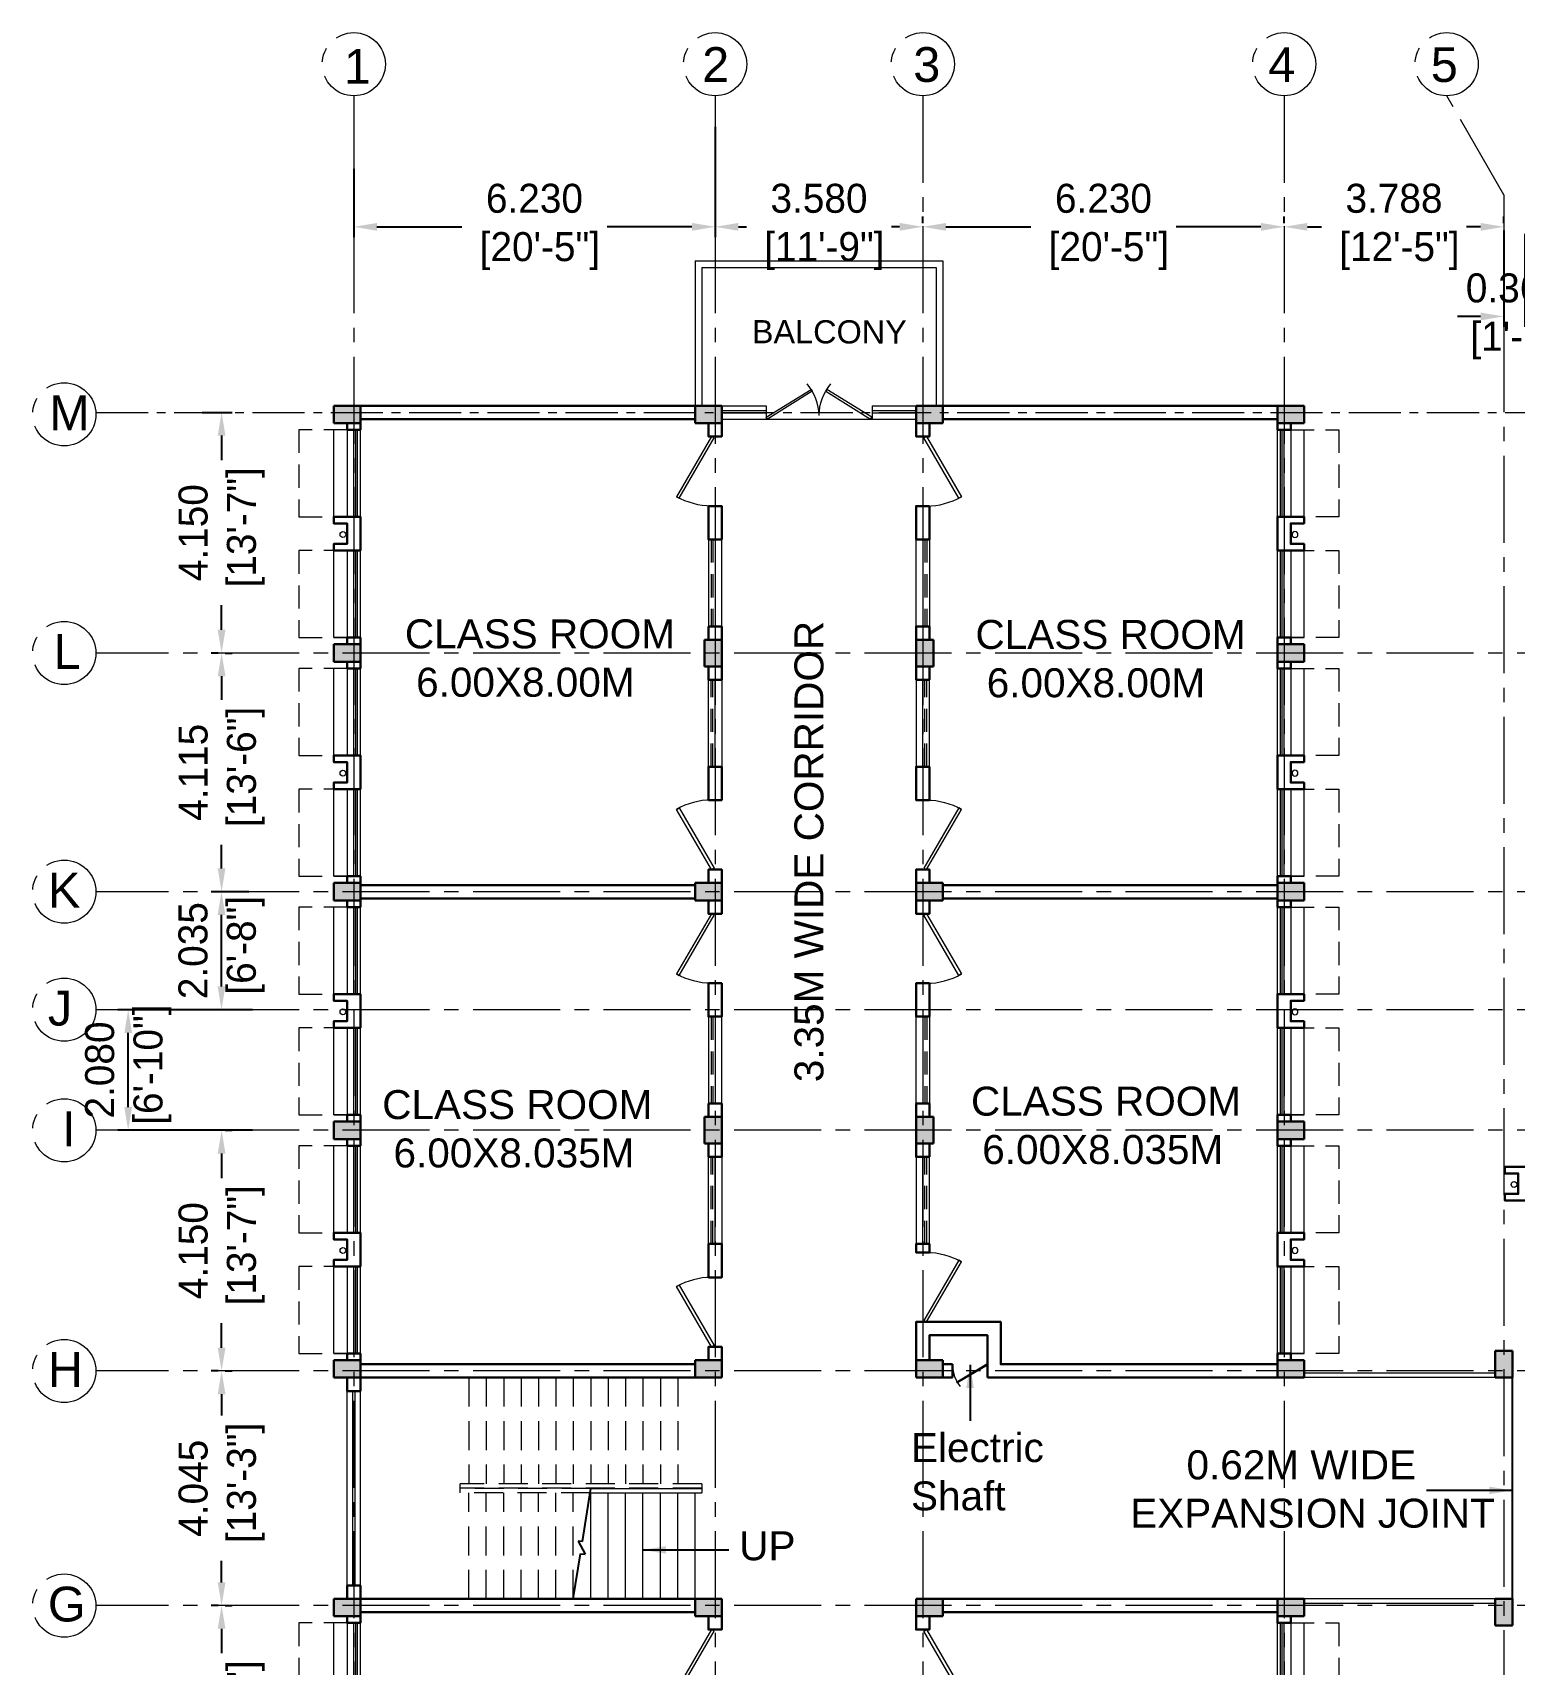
# Model space of a CAD drawing. Extents: x 1465 to 2206, y 779 to 1116.
# Drawn here: x 1982.82 to 2008.36, y 903.54 to 931.67 of the extents above; entities that cross this region are included whole.
import ezdxf

# ---------------------------------------------------------------- set-up
doc = ezdxf.new("R2010")
doc.units = 0
doc.header["$LTSCALE"] = 40
doc.header["$MEASUREMENT"] = 0
doc.header["$PDMODE"] = 32
doc.header["$PDSIZE"] = 0.02
for name, pattern in [('CENTER2', [1.125, 0.75, -0.125, 0.125, -0.125]), ('DASHED', [0.75, 0.5, -0.25]), ('DASHED2', [0.375, 0.25, -0.125])]:
    doc.linetypes.add(name, pattern=pattern)
doc.layers.get('0').update_dxf_attribs({"linetype": 'CONTINUOUS'})
doc.layers.get('Defpoints').update_dxf_attribs({"linetype": 'CONTINUOUS'})
for name, color, linetype, lineweight in [('CLL LEV.', 252, 'CONTINUOUS', 18), ('COLUMN', 251, 'CONTINUOUS', 30), ('Door', 54, 'CONTINUOUS', 15), ('FIXTURE', 13, 'CONTINUOUS', 9), ('PROJECTION', 32, 'DASHED', 13), ('Railing', 22, 'CONTINUOUS', 13), ('Stair', 1, 'CONTINUOUS', 15), ('VENTILATOR', 6, 'DASHED', 13), ('Wall', 7, 'CONTINUOUS', 30), ('wall l', 7, 'CONTINUOUS', 15), ('Window', 150, 'CONTINUOUS', 13), ('window wall', 7, 'CONTINUOUS', 18), ('Window-Wall', 7, 'CONTINUOUS', 13)]:
    doc.layers.add(name, color=color, linetype=linetype, lineweight=lineweight)
for name, color, linetype in [('Dim', 251, 'CONTINUOUS'), ('EXPANSION JOINT', 244, 'CONTINUOUS'), ('GRID', 4, 'CENTER2'), ('GRID TEXT', 142, 'CENTER2'), ('Hatch', 251, 'CONTINUOUS'), ('Text', 7, 'CONTINUOUS'), ('title', 244, 'CONTINUOUS')]:
    doc.layers.add(name, color=color, linetype=linetype)
doc.styles.add('L120', font='simplex.shx', dxfattribs={"height": 3})
doc.styles.get("Standard").update_dxf_attribs({"font": 'txt.shx', "height": 0.03937})
doc.styles.add('Tabrej', font='GOTHIC.TTF')
doc.styles.add('Tabrej.', font='GOTHIC.TTF', dxfattribs={"height": 1})
doc.dimstyles.get("Standard").update_dxf_attribs({"dimtxt": 0.18, "dimasz": 0.18, "dimexe": 0.18, "dimexo": 0.0625, "dimgap": 0.09, "dimtad": 0, "dimtih": 1, "dimtoh": 1, "dimdec": 4, "dimzin": 0, "dimdsep": 46, "dimtxsty": 'Standard', "dimcen": 0.09, "dimadec": 0, "dimazin": 0, "dimtfac": 1, "dimtdec": 4, "dimtofl": 0, "dimtmove": 0, "dimatfit": 3, "dimfxl": 0, "dimtolj": 1, "dimtzin": 0, "dimarcsym": 0})
doc.dimstyles.new('Tabrej', dxfattribs={"dimtxt": 1.8, "dimasz": 1.2, "dimexe": 0.18, "dimexo": 0.0625, "dimgap": 0.09, "dimtad": 0, "dimzin": 0, "dimdsep": 46, "dimtxsty": 'Tabrej', "dimcen": 0.09, "dimclrd": 256, "dimclre": 256, "dimclrt": 7, "dimadec": 0, "dimazin": 0, "dimtfac": 1, "dimtofl": 0, "dimtmove": 0, "dimatfit": 3, "dimfxl": 0, "dimtolj": 1, "dimtzin": 0, "dimlwd": -1, "dimlwe": -1, "dimarcsym": 0})

# ---------------------------------------------------------------- blocks, each defined once
blk = doc.blocks.new('COLUMN 546')
at = {"layer": 'Hatch'}
h = blk.add_hatch(color=0, dxfattribs=at)
h.dxf.hatch_style = 1
h.paths.add_polyline_path([(0, 0), (0.3, 0), (0.3, 0.46), (0, 0.46)])
at = {"layer": 'COLUMN'}
for p, q in [((0.3, 0.46), (0, 0.46)), ((0, 0.46), (0, 0)), ((0.3, 0), (0.3, 0.46)), ((0, 0), (0.3, 0))]:
    blk.add_line(p, q, dxfattribs=at)
blk = doc.blocks.new('WINDOW 1')
at = {"layer": 'CLL LEV.'}
for p, q in [((0, -0.23), (0, -0.46)), ((1.5, -0.23), (1.5, -0.46)), ((0, -0.46), (1.5, -0.46))]:
    blk.add_line(p, q, dxfattribs=at)
at = {"layer": 'PROJECTION', "ltscale": 0.02}
for p, q in [((0, -1.06), (0, -0.23)), ((1.5, -0.23), (1.5, -1.06)), ((1.5, -1.06), (0, -1.06))]:
    blk.add_line(p, q, dxfattribs=at)
at = {"layer": 'Window'}
for p, q in [((0, -0.051), (1.5, -0.051)), ((0, -0.081), (1.5, -0.081))]:
    blk.add_line(p, q, dxfattribs=at)
at = {"layer": 'Window-Wall'}
for p, q in [((0, 0), (1.5, 0)), ((0, -0.23), (0, 0)), ((1.5, 0), (1.5, -0.23)), ((0, -0.115), (1.5, -0.115)), ((1.5, -0.23), (0, -0.23))]:
    blk.add_line(p, q, dxfattribs=at)
blk = doc.blocks.new('SHAFT2')
at = {"layer": 'FIXTURE'}
blk.add_circle((0.302, 0.307), 0.05, dxfattribs=at)
at = {"layer": 'Wall'}
blk.add_lwpolyline([(0, 0.585), (0.46, 0.585), (0.46, 0.47), (0.23, 0.47), (0.23, 0.115), (0.46, 0.115), (0.46, 0), (0, 0), (0, 0.585)], dxfattribs=at)
blk = doc.blocks.new('VENT 2')
at = {"layer": 'VENTILATOR', "ltscale": 0.02}
for p, q in [((0, 0.182), (1.5, 0.182)), ((0, 0.152), (1.5, 0.152))]:
    blk.add_line(p, q, dxfattribs=at)
at = {"layer": 'Window-Wall'}
for p, q in [((0, 0.23), (1.5, 0.23)), ((0, 0), (0, 0.23)), ((0, 0.115), (1.5, 0.115)), ((1.5, 0), (0, 0)), ((1.5, 0.23), (1.5, 0))]:
    blk.add_line(p, q, dxfattribs=at)
blk = doc.blocks.new('*U14')
for p, q in [((0, 0), (0, -6)), ((40, 0), (40, -6))]:
    blk.add_line(p, q)
blk.add_lwpolyline([(0, 0), (34.64, 20), (35.52, 18.48), (0.87, -1.52)], close=True)
blk.add_arc((0, 0), 40, 0, 30)
blk = doc.blocks.new('DOOR1')
at = {"layer": 'Door', "xscale": 0.0300000000000013, "yscale": 0.0300000000000013, "zscale": 0.0300000000000013}
blk.add_blockref('*U14', (0, 0.18), dxfattribs=at)
blk = doc.blocks.new('class 1')
at = {"layer": 'Wall'}
for points in [[(0.23, 0), (0, 0), (0, -0.23), (0.23, -0.23), (0.23, 0)], [(0.23, -1.43), (0, -1.43), (0, -2.005), (0.23, -2.005), (0.23, -1.43)], [(0.23, -3.505), (0, -3.505), (0, -3.735), (0.23, -3.735), (0.23, -3.505)]]:
    blk.add_lwpolyline(points, dxfattribs=at)
at = {"layer": 'Wall', "rotation": 270}
for name, p in [('DOOR1', (0, -0.23)), ('VENT 2', (0, -2.005))]:
    blk.add_blockref(name, p, dxfattribs=at)
blk = doc.blocks.new('Door - Left Hung 36 in.')
blk.add_lwpolyline([(0.8, -1.3), (0, 0), (31.2, 18), (31.9, 16.7)], close=True)
blk.add_arc((0, 0), 36, 0, 37.3101)
blk = doc.blocks.new('*D58')
at = {"layer": 'Defpoints', "color": 0, "transparency": 16777216}
for p in [(6.575, 4.873), (0.345, 4.148), (6.575, 3.084)]:
    blk.add_point(p, dxfattribs=at)
at = {"layer": 'Dim', "transparency": 16777216}
for p, q in [((6.575, 4.811), (6.575, 2.904)), ((0.345, 4.086), (0.345, 2.904)), ((0.745, 3.084), (2.208, 3.084)), ((6.175, 3.084), (4.712, 3.084))]:
    blk.add_line(p, q, dxfattribs=at)
for points in [[(0.745, 3.151), (0.745, 3.017), (0.345, 3.084)], [(6.175, 3.151), (6.175, 3.017), (6.575, 3.084)]]:
    blk.add_solid(points, dxfattribs=at)
at = {"layer": 'Dim', "color": 7, "transparency": 16777216, "insert": (3.46, 3.084), "char_height": 0.5, "attachment_point": 5, "style": 'Tabrej'}
blk.add_mtext('\\A1;6.230\\P [20\'-5"]', dxfattribs=at)
blk = doc.blocks.new('*D59')
at = {"layer": 'Defpoints', "color": 0, "transparency": 16777216}
for p in [(6.575, 3.084), (10.155, 3.084), (10.155, 3.084)]:
    blk.add_point(p, dxfattribs=at)
at = {"layer": 'Dim', "transparency": 16777216}
for p, q in [((10.155, 3.147), (10.155, 3.264)), ((6.575, 3.022), (6.575, 2.904)), ((6.975, 3.084), (7.113, 3.084)), ((9.755, 3.084), (9.617, 3.084))]:
    blk.add_line(p, q, dxfattribs=at)
for points in [[(6.975, 3.151), (6.975, 3.017), (6.575, 3.084)], [(9.755, 3.151), (9.755, 3.017), (10.155, 3.084)]]:
    blk.add_solid(points, dxfattribs=at)
at = {"layer": 'Dim', "color": 7, "transparency": 16777216, "insert": (8.365, 3.084), "char_height": 0.5, "attachment_point": 5, "style": 'Tabrej'}
blk.add_mtext('\\A1;3.580\\P [11\'-9"]', dxfattribs=at)
blk = doc.blocks.new('*D60')
at = {"layer": 'Defpoints', "color": 0, "transparency": 16777216}
for p in [(10.155, 3.084), (16.385, 3.084), (16.385, 3.084)]:
    blk.add_point(p, dxfattribs=at)
at = {"layer": 'Dim', "transparency": 16777216}
for p, q in [((10.155, 3.147), (10.155, 3.264)), ((16.385, 3.147), (16.385, 3.264)), ((10.555, 3.084), (12.018, 3.084)), ((15.985, 3.084), (14.522, 3.084))]:
    blk.add_line(p, q, dxfattribs=at)
for points in [[(10.555, 3.151), (10.555, 3.017), (10.155, 3.084)], [(15.985, 3.151), (15.985, 3.017), (16.385, 3.084)]]:
    blk.add_solid(points, dxfattribs=at)
at = {"layer": 'Dim', "color": 7, "transparency": 16777216, "insert": (13.27, 3.084), "char_height": 0.5, "attachment_point": 5, "style": 'Tabrej'}
blk.add_mtext('\\A1;6.230\\P [20\'-5"]', dxfattribs=at)
blk = doc.blocks.new('*D61')
at = {"layer": 'Defpoints', "color": 0, "transparency": 16777216}
for p in [(16.385, 3.084), (20.173, 3.084), (20.173, 3.084)]:
    blk.add_point(p, dxfattribs=at)
at = {"layer": 'Dim', "transparency": 16777216}
for p, q in [((16.385, 3.147), (16.385, 3.264)), ((20.173, 3.147), (20.173, 3.264)), ((16.785, 3.084), (17.027, 3.084)), ((19.773, 3.084), (19.531, 3.084))]:
    blk.add_line(p, q, dxfattribs=at)
for points in [[(16.785, 3.151), (16.785, 3.017), (16.385, 3.084)], [(19.773, 3.151), (19.773, 3.017), (20.173, 3.084)]]:
    blk.add_solid(points, dxfattribs=at)
at = {"layer": 'Dim', "color": 7, "transparency": 16777216, "insert": (18.279, 3.084), "char_height": 0.5, "attachment_point": 5, "style": 'Tabrej'}
blk.add_mtext('\\A1;3.788\\P [12\'-5"]', dxfattribs=at)
blk = doc.blocks.new('*D62')
at = {"layer": 'Defpoints', "color": 0, "transparency": 16777216}
for p in [(20.173, 3.084), (20.535, 3.024), (20.535, 1.539)]:
    blk.add_point(p, dxfattribs=at)
at = {"layer": 'Dim', "transparency": 16777216}
for p, q in [((20.173, 3.022), (20.173, 1.359)), ((20.535, 2.961), (20.535, 1.359)), ((19.773, 1.539), (19.373, 1.539)), ((20.935, 1.539), (21.335, 1.539))]:
    blk.add_line(p, q, dxfattribs=at)
for points in [[(19.773, 1.605), (19.773, 1.472), (20.173, 1.539)], [(20.935, 1.605), (20.935, 1.472), (20.535, 1.539)]]:
    blk.add_solid(points, dxfattribs=at)
at = {"layer": 'Dim', "color": 7, "transparency": 16777216, "insert": (20.354, 1.539), "char_height": 0.5, "attachment_point": 5, "style": 'Tabrej'}
blk.add_mtext('\\A1;0.362\\P [1\'-2"]', dxfattribs=at)
blk = doc.blocks.new('*D73')
at = {"layer": 'Defpoints', "color": 0, "transparency": 16777216}
for p in [(-2.329, -0.115), (-1.934, -4.265), (-1.934, -4.265)]:
    blk.add_point(p, dxfattribs=at)
at = {"layer": 'Dim', "transparency": 16777216}
for p, q in [((-2.267, -0.115), (-1.754, -0.115)), ((-1.934, -0.515), (-1.934, -0.938)), ((-1.934, -3.865), (-1.934, -3.442)), ((-1.996, -4.265), (-2.114, -4.265))]:
    blk.add_line(p, q, dxfattribs=at)
for points in [[(-2.001, -0.515), (-1.867, -0.515), (-1.934, -0.115)], [(-2.001, -3.865), (-1.867, -3.865), (-1.934, -4.265)]]:
    blk.add_solid(points, dxfattribs=at)
at = {"layer": 'Dim', "color": 7, "transparency": 16777216, "insert": (-1.934, -2.19), "char_height": 0.5, "attachment_point": 5, "rotation": 90, "style": 'Tabrej'}
blk.add_mtext('\\A1;4.150\\P [13\'-7"]', dxfattribs=at)
blk = doc.blocks.new('*D74')
at = {"layer": 'Defpoints', "color": 0, "transparency": 16777216}
for p in [(-1.934, -4.265), (-1.934, -8.38), (-1.934, -8.38)]:
    blk.add_point(p, dxfattribs=at)
at = {"layer": 'Dim', "transparency": 16777216}
for p, q in [((-1.871, -4.265), (-1.754, -4.265)), ((-1.934, -4.665), (-1.934, -5.07)), ((-1.934, -7.98), (-1.934, -7.575)), ((-1.996, -8.38), (-2.114, -8.38))]:
    blk.add_line(p, q, dxfattribs=at)
for points in [[(-2.001, -4.665), (-1.867, -4.665), (-1.934, -4.265)], [(-2.001, -7.98), (-1.867, -7.98), (-1.934, -8.38)]]:
    blk.add_solid(points, dxfattribs=at)
at = {"layer": 'Dim', "color": 7, "transparency": 16777216, "insert": (-1.934, -6.322), "char_height": 0.5, "attachment_point": 5, "rotation": 90, "style": 'Tabrej'}
blk.add_mtext('\\A1;4.115\\P [13\'-6"]', dxfattribs=at)
blk = doc.blocks.new('*D75')
at = {"layer": 'Defpoints', "color": 0, "transparency": 16777216}
for p in [(-1.934, -12.495), (-1.934, -16.645), (-1.934, -16.645)]:
    blk.add_point(p, dxfattribs=at)
at = {"layer": 'Dim', "transparency": 16777216}
for p, q in [((-1.871, -12.495), (-1.754, -12.495)), ((-1.934, -12.895), (-1.934, -13.318)), ((-1.934, -16.245), (-1.934, -15.822)), ((-1.996, -16.645), (-2.114, -16.645))]:
    blk.add_line(p, q, dxfattribs=at)
for points in [[(-2.001, -12.895), (-1.867, -12.895), (-1.934, -12.495)], [(-2.001, -16.245), (-1.867, -16.245), (-1.934, -16.645)]]:
    blk.add_solid(points, dxfattribs=at)
at = {"layer": 'Dim', "color": 7, "transparency": 16777216, "insert": (-1.934, -14.57), "char_height": 0.5, "attachment_point": 5, "rotation": 90, "style": 'Tabrej'}
blk.add_mtext('\\A1;4.150\\P [13\'-7"]', dxfattribs=at)
blk = doc.blocks.new('*D76')
at = {"layer": 'Defpoints', "color": 0, "transparency": 16777216}
for p in [(-1.934, -16.645), (-1.934, -20.69), (-1.934, -20.69)]:
    blk.add_point(p, dxfattribs=at)
at = {"layer": 'Dim', "transparency": 16777216}
for p, q in [((-1.871, -16.645), (-1.754, -16.645)), ((-1.934, -17.045), (-1.934, -17.415)), ((-1.934, -20.29), (-1.934, -19.92)), ((-1.996, -20.69), (-2.114, -20.69))]:
    blk.add_line(p, q, dxfattribs=at)
for points in [[(-2.001, -17.045), (-1.867, -17.045), (-1.934, -16.645)], [(-2.001, -20.29), (-1.867, -20.29), (-1.934, -20.69)]]:
    blk.add_solid(points, dxfattribs=at)
at = {"layer": 'Dim', "color": 7, "transparency": 16777216, "insert": (-1.934, -18.667), "char_height": 0.5, "attachment_point": 5, "rotation": 90, "style": 'Tabrej'}
blk.add_mtext('\\A1;4.045\\P [13\'-3"]', dxfattribs=at)
blk = doc.blocks.new('*D77')
at = {"layer": 'Defpoints', "color": 0, "transparency": 16777216}
for p in [(-1.934, -20.69), (-1.934, -24.84), (-1.934, -24.84)]:
    blk.add_point(p, dxfattribs=at)
at = {"layer": 'Dim', "transparency": 16777216}
for p, q in [((-1.871, -20.69), (-1.754, -20.69)), ((-1.934, -21.09), (-1.934, -21.513)), ((-1.934, -24.44), (-1.934, -24.017)), ((-1.996, -24.84), (-2.114, -24.84))]:
    blk.add_line(p, q, dxfattribs=at)
for points in [[(-2.001, -21.09), (-1.867, -21.09), (-1.934, -20.69)], [(-2.001, -24.44), (-1.867, -24.44), (-1.934, -24.84)]]:
    blk.add_solid(points, dxfattribs=at)
at = {"layer": 'Dim', "color": 7, "transparency": 16777216, "insert": (-1.934, -22.765), "char_height": 0.5, "attachment_point": 5, "rotation": 90, "style": 'Tabrej'}
blk.add_mtext('\\A1;4.150\\P [13\'-7"]', dxfattribs=at)
blk = doc.blocks.new('*D85')
at = {"layer": 'Defpoints', "color": 0, "transparency": 16777216}
for p in [(-3.545, -10.415), (-1.337, -10.415), (-1.337, -12.495)]:
    blk.add_point(p, dxfattribs=at)
at = {"layer": 'Dim', "transparency": 16777216}
for p, q in [((-1.4, -10.415), (-3.725, -10.415)), ((-3.545, -12.095), (-3.545, -10.815)), ((-1.4, -12.495), (-3.725, -12.495))]:
    blk.add_line(p, q, dxfattribs=at)
for points in [[(-3.611, -10.815), (-3.478, -10.815), (-3.545, -10.415)], [(-3.611, -12.095), (-3.478, -12.095), (-3.545, -12.495)]]:
    blk.add_solid(points, dxfattribs=at)
at = {"layer": 'Dim', "color": 7, "transparency": 16777216, "insert": (-3.545, -11.455), "char_height": 0.5, "attachment_point": 5, "rotation": 90, "style": 'Tabrej'}
blk.add_mtext('\\A1;2.080\\P [6\'-10"]', dxfattribs=at)
blk = doc.blocks.new('*D86')
at = {"layer": 'Defpoints', "color": 0, "transparency": 16777216}
for p in [(-1.936, -8.38), (-1.4, -8.38), (-1.4, -10.415)]:
    blk.add_point(p, dxfattribs=at)
at = {"layer": 'Dim', "transparency": 16777216}
for p, q in [((-1.462, -8.38), (-2.116, -8.38)), ((-1.936, -10.015), (-1.936, -8.78)), ((-1.462, -10.415), (-2.116, -10.415))]:
    blk.add_line(p, q, dxfattribs=at)
for points in [[(-2.002, -8.78), (-1.869, -8.78), (-1.936, -8.38)], [(-2.002, -10.015), (-1.869, -10.015), (-1.936, -10.415)]]:
    blk.add_solid(points, dxfattribs=at)
at = {"layer": 'Dim', "color": 7, "transparency": 16777216, "insert": (-1.936, -9.397), "char_height": 0.5, "attachment_point": 5, "rotation": 90, "style": 'Tabrej'}
blk.add_mtext('\\A1;2.035\\P [6\'-8"]', dxfattribs=at)
blk = doc.blocks.new('GTREY')
at = {"layer": 'GRID', "lineweight": 18, "ltscale": 0.05}
for p, q in [((0.345, 5.343), (0.345, -45.5572)), ((6.575, 5.343), (6.575, -45.5572)), ((10.155, 5.343), (10.155, -45.5572)), ((16.385, 5.343), (16.385, -45.5572)), ((20.173, 3.636), (19.1875, 5.343)), ((20.173, 3.636), (20.173, -45.5572)), ((71.4016, -4.2649), (-4.1023, -4.2649)), ((71.4016, -8.3799), (-4.1023, -8.3799)), ((71.4016, -10.415), (-4.1023, -10.415)), ((71.4016, -12.495), (-4.1023, -12.495)), ((71.4016, -16.645), (-4.1023, -16.645)), ((71.4016, -20.69), (-4.1023, -20.69))]:
    blk.add_line(p, q, dxfattribs=at)
at = {"layer": 'GRID', "lineweight": 18, "ltscale": 0.03}
blk.add_line((-4.1023, -0.115), (71.4016, -0.115), dxfattribs=at)
at = {"layer": 'GRID TEXT', "linetype": 'ByBlock', "lineweight": 20, "ltscale": 0.05}
for centre in [(0.345, 5.8877), (6.575, 5.8877), (10.155, 5.8877), (16.385, 5.8877), (19.1875, 5.8877), (-4.6471, -0.1499), (-4.6471, -4.2649), (-4.6471, -8.3799), (-4.6471, -10.415), (-4.6471, -12.495), (-4.6471, -16.645), (-4.6471, -20.69)]:
    blk.add_circle(centre, 0.5447, dxfattribs=at)
at = {"layer": 'GRID TEXT', "lineweight": 18, "ltscale": 0.05, "char_height": 0.6, "attachment_point": 1, "style": 'Tabrej.'}
for s, insert in [('{\\fArial|b0|i0|c0|p34;2}', (6.3512, 6.1826)), ('{\\fArial|b0|i0|c0|p34;3}', (9.9906, 6.1824)), ('{\\fArial|b0|i0|c0|p34;1}', (0.1732, 6.1502)), ('{\\fArial|b0|i0|c0|p34;4}', (16.1108, 6.1811)), ('{\\fArial|b0|i0|c0|p34;5}', (18.9133, 6.1811)), ('{\\fArial|b0|i0|c0|p34;M}', (-4.9057, 0.1762)), ('{\\fArial|b0|i0|c0|p34;L}', (-4.8305, -3.9388)), ('{\\fArial|b0|i0|c0|p34;K}', (-4.9291, -8.0538)), ('{\\fArial|b0|i0|c0|p34;J}', (-4.9291, -10.0889)), ('{\\fArial|b0|i0|c0|p34;I}', (-4.6839, -12.1689)), ('{\\fArial|b0|i0|c0|p34;H}', (-4.9291, -16.3189)), ('{\\fArial|b0|i0|c0|p34;G}', (-4.9291, -20.3639))]:
    blk.add_mtext_dynamic_manual_height_columns(s, width=2.477927, gutter_width=5, heights=[0], dxfattribs=dict(at, insert=insert))
at = {"layer": 'Dim'}
for base, p1, p2, picture, middle in [((6.575, 3.084), (0.345, 4.1485), (6.575, 4.8734), '*D58', (3.46, 3.084)), ((20.535, 1.5385), (20.173, 3.084), (20.535, 3.0237), '*D62', (20.354, 1.5385))]:
    dim = blk.add_linear_dim(base=base, p1=p1, p2=p2, text='<>\\P[]', dimstyle='Tabrej', override={"dimtxt": 0.5, "dimasz": 0.4, "dimdec": 3}, dxfattribs=at)
    dim.commit()
    dim.dimension.update_dxf_attribs({"geometry": picture, "text_midpoint": middle, "dimtype": 128})
for base, p1, p2, picture, middle in [((10.155, 3.084), (6.575, 3.084), (10.155, 3.084), '*D59', (8.365, 3.084)), ((16.385, 3.084), (10.155, 3.084), (16.385, 3.084), '*D60', (13.27, 3.084)), ((20.173, 3.084), (16.385, 3.084), (20.173, 3.084), '*D61', (18.279, 3.084))]:
    dim = blk.add_linear_dim(base=base, p1=p1, p2=p2, text='<>\\P[]', dimstyle='Tabrej', override={"dimtxt": 0.5, "dimasz": 0.4, "dimdec": 3}, dxfattribs=at)
    dim.commit()
    dim.dimension.update_dxf_attribs({"geometry": picture, "text_midpoint": middle})
for base, p1, p2, picture, middle in [((-1.9339, -4.2649), (-2.3291, -0.115), (-1.9339, -4.2649), '*D73', (-1.9339, -2.19)), ((-1.9339, -8.3799), (-1.9339, -4.2649), (-1.9339, -8.3799), '*D74', (-1.9339, -6.3224)), ((-1.9339, -16.645), (-1.9339, -12.495), (-1.9339, -16.645), '*D75', (-1.9339, -14.57)), ((-1.9339, -20.69), (-1.9339, -16.645), (-1.9339, -20.69), '*D76', (-1.9339, -18.6675)), ((-1.9339, -24.84), (-1.9339, -20.69), (-1.9339, -24.84), '*D77', (-1.9339, -22.765))]:
    dim = blk.add_linear_dim(base=base, p1=p1, p2=p2, angle=90, text='<>\\P[]', dimstyle='Tabrej', override={"dimtxt": 0.5, "dimasz": 0.4, "dimdec": 3}, dxfattribs=at)
    dim.commit()
    dim.dimension.update_dxf_attribs({"geometry": picture, "text_midpoint": middle})
for base, p1, p2, picture, middle in [((-1.9356, -8.3799), (-1.3997, -10.415), (-1.3997, -8.3799), '*D86', (-1.9356, -9.3975)), ((-3.5446, -10.415), (-1.3372, -12.495), (-1.3372, -10.415), '*D85', (-3.5446, -11.455))]:
    dim = blk.add_linear_dim(base=base, p1=p1, p2=p2, angle=90, text='<>\\P[]', dimstyle='Tabrej', override={"dimtxt": 0.5, "dimasz": 0.4, "dimdec": 3}, dxfattribs=at)
    dim.commit()
    dim.dimension.update_dxf_attribs({"geometry": picture, "text_midpoint": middle, "dimtype": 128})

msp = doc.modelspace()

# ---------------------------------------------------------------- linework, layer by layer
at = {"layer": 'Door'}
msp.add_line((1995.4623, 925.0114), (1997.2909, 925.0114), dxfattribs=at)
at = {"layer": 'EXPANSION JOINT', "linetype": 'ByBlock', "ltscale": 0.05}
msp.add_line((2008.3333, 904.6664), (2008.3333, 908.4814), dxfattribs=at)
at = {"layer": 'Railing', "linetype": 'ByBlock', "ltscale": 0.05}
for p, q in [((2008.0333, 908.5614), (2004.7403, 908.5614)), ((2008.0333, 908.4814), (2004.7403, 908.4814)), ((1990.1903, 906.5764), (1990.1903, 906.6514)), ((1990.1903, 906.4964), (1990.1903, 906.5714)), ((1992.4403, 906.5714), (1994.3553, 906.5714)), ((1994.3553, 906.5714), (1994.3553, 906.4964)), ((1992.4285, 906.4964), (1994.3553, 906.4964)), ((2008.0333, 904.6664), (2004.7403, 904.6664)), ((2008.0333, 904.5864), (2004.7403, 904.5864))]:
    msp.add_line(p, q, dxfattribs=at)
at = {"layer": 'Railing', "linetype": 'DASHED2', "ltscale": 0.05}
for p, q in [((1994.3557, 906.6514), (1990.1903, 906.6514)), ((1994.3557, 906.5764), (1990.1903, 906.5764)), ((1992.4403, 906.5714), (1990.1903, 906.5714)), ((1994.3557, 906.6514), (1994.3557, 906.5764)), ((1992.4285, 906.4964), (1990.1903, 906.4964))]:
    msp.add_line(p, q, dxfattribs=at)
at = {"layer": 'Stair', "linetype": 'DASHED2', "ltscale": 0.05}
for p, q in [((1990.3403, 908.4814), (1990.3403, 906.6514)), ((1990.6403, 908.4814), (1990.6403, 906.6514)), ((1990.9403, 908.4814), (1990.9403, 906.6514)), ((1991.2403, 908.4814), (1991.2403, 906.6514)), ((1991.5403, 908.4814), (1991.5403, 906.6514)), ((1991.8403, 908.4814), (1991.8403, 906.6514)), ((1992.1403, 908.4814), (1992.1403, 906.6514)), ((1992.4403, 908.4814), (1992.4403, 906.6514)), ((1992.7403, 908.4814), (1992.7403, 906.6514)), ((1993.0403, 908.4814), (1993.0403, 906.6514)), ((1993.3403, 908.4814), (1993.3403, 906.6514)), ((1993.6403, 908.4814), (1993.6403, 906.6514)), ((1993.9403, 908.4814), (1993.9403, 906.6514)), ((1990.3403, 904.6664), (1990.3403, 906.4964)), ((1990.6403, 904.6664), (1990.6403, 906.4964)), ((1990.9403, 904.6664), (1990.9403, 906.4964)), ((1991.2403, 904.6664), (1991.2403, 906.4964)), ((1991.5403, 904.6664), (1991.5403, 906.4964)), ((1991.8403, 904.6664), (1991.8403, 906.4964)), ((1992.1403, 904.6664), (1992.1403, 906.4964))]:
    msp.add_line(p, q, dxfattribs=at)
at = {"layer": 'Stair', "linetype": 'ByBlock', "ltscale": 0.05}
for p, q in [((1992.4403, 904.6664), (1992.4403, 906.4964)), ((1992.7403, 904.6664), (1992.7403, 906.4964)), ((1993.0403, 904.6664), (1993.0403, 906.4964)), ((1993.3403, 904.6664), (1993.3403, 906.4964)), ((1993.6403, 904.6664), (1993.6403, 906.4964)), ((1993.9403, 904.6664), (1993.9403, 906.4964)), ((1994.2403, 904.6664), (1994.2403, 906.4964))]:
    msp.add_line(p, q, dxfattribs=at)
at = {"layer": 'title', "ltscale": 0.05}
for p, q in [((1992.2964, 905.6576), (1992.4403, 906.5714)), ((1992.1403, 904.6664), (1992.2625, 905.4428)), ((1992.2964, 905.6576), (1992.226, 905.662)), ((1992.226, 905.662), (1992.3427, 905.4373)), ((1992.2625, 905.4428), (1992.3427, 905.4373)), ((1992.2572, 905.4088), (1992.2572, 905.4088))]:
    msp.add_line(p, q, dxfattribs=at)
at = {"layer": 'Wall'}
for p, q in [((1994.2403, 925.2414), (1988.4703, 925.2414)), ((1998.5103, 925.2414), (2004.2803, 925.2414)), ((1994.2403, 925.0114), (1988.4703, 925.0114)), ((1998.5103, 925.0114), (2004.2803, 925.0114)), ((1994.2403, 916.9764), (1988.4703, 916.9764)), ((1998.5103, 916.9764), (2004.2803, 916.9764)), ((1994.2403, 916.7464), (1988.4703, 916.7464)), ((1998.5103, 916.7464), (2004.2803, 916.7464)), ((1999.2803, 908.9005), (1999.2803, 908.4814)), ((1994.2403, 908.7114), (1988.4703, 908.7114)), ((1998.6803, 908.7114), (1998.5103, 908.7114)), ((1998.6803, 908.4814), (1998.6803, 908.7114)), ((1994.2403, 908.4814), (1988.4703, 908.4814)), ((1998.6803, 908.4814), (1998.5103, 908.4814)), ((1999.2803, 908.4814), (2004.2803, 908.4814)), ((1994.2403, 904.6664), (1988.4703, 904.6664)), ((1998.5103, 904.6664), (2004.2803, 904.6664)), ((1994.2403, 904.4364), (1988.4703, 904.4364)), ((1998.5103, 904.4364), (2004.2803, 904.4364))]:
    msp.add_line(p, q, dxfattribs=at)
for points in [[(1988.2403, 924.9414), (1988.2403, 924.8264), (1988.4703, 924.8264), (1988.4703, 924.9414), (1988.2403, 924.9414)], [(2004.5103, 924.9414), (2004.5103, 924.8264), (2004.2803, 924.8264), (2004.2803, 924.9414), (2004.5103, 924.9414)], [(1988.2403, 921.2414), (1988.2403, 921.1264), (1988.4703, 921.1264), (1988.4703, 921.2414), (1988.2403, 921.2414)], [(1988.2403, 921.1264), (1988.2403, 921.2414), (1988.4703, 921.2414), (1988.4703, 921.1264), (1988.2403, 921.1264)], [(2004.5103, 921.1264), (2004.5103, 921.2414), (2004.2803, 921.2414), (2004.2803, 921.1264), (2004.5103, 921.1264)], [(2004.5103, 921.2414), (2004.5103, 921.1264), (2004.2803, 921.1264), (2004.2803, 921.2414), (2004.5103, 921.2414)], [(1988.2403, 920.8264), (1988.2403, 920.7114), (1988.4703, 920.7114), (1988.4703, 920.8264), (1988.2403, 920.8264)], [(2004.5103, 920.8264), (2004.5103, 920.7114), (2004.2803, 920.7114), (2004.2803, 920.8264), (2004.5103, 920.8264)], [(1988.2403, 917.0114), (1988.2403, 917.1264), (1988.4703, 917.1264), (1988.4703, 917.0114), (1988.2403, 917.0114)], [(1988.2403, 917.1264), (1988.2403, 917.0114), (1988.4703, 917.0114), (1988.4703, 917.1264), (1988.2403, 917.1264)], [(2004.5103, 917.0114), (2004.5103, 917.1264), (2004.2803, 917.1264), (2004.2803, 917.0114), (2004.5103, 917.0114)], [(2004.5103, 917.1264), (2004.5103, 917.0114), (2004.2803, 917.0114), (2004.2803, 917.1264), (2004.5103, 917.1264)], [(1988.2403, 916.7114), (1988.2403, 916.5964), (1988.4703, 916.5964), (1988.4703, 916.7114), (1988.2403, 916.7114)], [(2004.5103, 916.7114), (2004.5103, 916.5964), (2004.2803, 916.5964), (2004.2803, 916.7114), (2004.5103, 916.7114)], [(1988.2403, 912.8964), (1988.2403, 913.0114), (1988.4703, 913.0114), (1988.4703, 912.8964), (1988.2403, 912.8964)], [(1988.2403, 913.0114), (1988.2403, 912.8964), (1988.4703, 912.8964), (1988.4703, 913.0114), (1988.2403, 913.0114)], [(2004.5103, 912.8964), (2004.5103, 913.0114), (2004.2803, 913.0114), (2004.2803, 912.8964), (2004.5103, 912.8964)], [(2004.5103, 913.0114), (2004.5103, 912.8964), (2004.2803, 912.8964), (2004.2803, 913.0114), (2004.5103, 913.0114)], [(1988.2403, 912.5964), (1988.2403, 912.4814), (1988.4703, 912.4814), (1988.4703, 912.5964), (1988.2403, 912.5964)], [(1998.2803, 912.2864), (1998.0503, 912.2864), (1998.0503, 912.5164), (1998.2803, 912.5164), (1998.2803, 912.2864)], [(2004.5103, 912.5964), (2004.5103, 912.4814), (2004.2803, 912.4814), (2004.2803, 912.5964), (2004.5103, 912.5964)], [(1998.2803, 910.6414), (1998.0503, 910.6414), (1998.0503, 910.7864), (1998.2803, 910.7864), (1998.2803, 910.6414)], [(2004.2803, 908.7114), (1999.5103, 908.7114), (1999.5103, 909.4414), (1998.0503, 909.4414), (1998.0503, 908.7814)], [(1999.2803, 908.9005), (1999.2803, 909.2114), (1998.2803, 909.2114), (1998.2803, 908.7814)], [(1988.2403, 908.7814), (1988.2403, 908.8964), (1988.4703, 908.8964), (1988.4703, 908.7814), (1988.2403, 908.7814)], [(1988.2403, 908.8964), (1988.2403, 908.7814), (1988.4703, 908.7814), (1988.4703, 908.8964), (1988.2403, 908.8964)], [(2004.5103, 908.7814), (2004.5103, 908.8964), (2004.2803, 908.8964), (2004.2803, 908.7814), (2004.5103, 908.7814)], [(2004.5103, 908.8964), (2004.5103, 908.7814), (2004.2803, 908.7814), (2004.2803, 908.8964), (2004.5103, 908.8964)], [(1988.2403, 908.4814), (1988.2403, 908.2514), (1988.4703, 908.2514), (1988.4703, 908.4814), (1988.2403, 908.4814)], [(1988.2403, 904.8964), (1988.2403, 904.6664), (1988.4703, 904.6664), (1988.4703, 904.8964), (1988.2403, 904.8964)], [(1988.2403, 904.3664), (1988.2403, 904.2514), (1988.4703, 904.2514), (1988.4703, 904.3664), (1988.2403, 904.3664)], [(2004.5103, 904.3664), (2004.5103, 904.2514), (2004.2803, 904.2514), (2004.2803, 904.3664), (2004.5103, 904.3664)]]:
    msp.add_lwpolyline(points, dxfattribs=at)
at = {"layer": 'wall l', "ltscale": 0.02}
for p, q in [((1994.2403, 927.7414), (1998.5103, 927.7414)), ((1994.2403, 927.7414), (1994.2403, 925.2414)), ((1998.5103, 927.7414), (1998.5103, 925.2414)), ((1994.3553, 927.6264), (1998.3953, 927.6264)), ((1994.3553, 927.6264), (1994.3553, 925.2414)), ((1998.3953, 927.6264), (1998.3953, 925.2414))]:
    msp.add_line(p, q, dxfattribs=at)
at = {"layer": 'Window', "ltscale": 0.05}
for p, q in [((1994.7003, 925.2414), (1995.4623, 925.2414)), ((1995.4623, 925.1525), (1994.7003, 925.1525)), ((1995.4623, 925.2414), (1995.4623, 925.0114)), ((1997.2909, 925.2414), (1998.0503, 925.2414)), ((1997.2909, 925.2414), (1997.2909, 925.0114)), ((1998.0503, 925.1525), (1997.2909, 925.1525)), ((1995.4623, 925.1108), (1994.7003, 925.1108)), ((1994.7003, 925.0114), (1995.4623, 925.0114)), ((1998.0503, 925.1108), (1997.2909, 925.1108)), ((1997.2909, 925.0114), (1998.0503, 925.0114)), ((1988.3372, 904.8964), (1988.3372, 908.2514)), ((1988.3722, 908.2514), (1988.3722, 904.8964))]:
    msp.add_line(p, q, dxfattribs=at)
at = {"layer": 'window wall', "ltscale": 0.05}
for p, q in [((1988.2403, 904.8964), (1988.2403, 908.2514)), ((1988.2403, 904.8964), (1988.2403, 908.2514)), ((1988.4703, 904.8964), (1988.4703, 908.2514))]:
    msp.add_line(p, q, dxfattribs=at)

# ---------------------------------------------------------------- block references
at = {"linetype": 'ByBlock', "xscale": -1}
for p in [(1994.7003, 924.9414), (1994.7003, 916.7114), (1994.7003, 904.3664)]:
    msp.add_blockref('class 1', p, dxfattribs=at)
at = {"linetype": 'ByBlock'}
for p in [(1998.0503, 924.9414), (1998.0503, 916.7114), (1998.0503, 904.3664)]:
    msp.add_blockref('class 1', p, dxfattribs=at)
at = {"linetype": 'ByBlock', "rotation": 180}
for p in [(1994.7003, 917.0114), (1994.7003, 908.7814)]:
    msp.add_blockref('class 1', p, dxfattribs=at)
at = {"linetype": 'ByBlock', "xscale": -1, "rotation": 180}
msp.add_blockref('class 1', (1998.0503, 917.0114), dxfattribs=at)
at = {"layer": 'CLL LEV.', "extrusion": (0, 0, -1), "zscale": -1, "rotation": 90}
for p in [(-1988.4703, 923.3264), (-1988.4703, 921.2414), (-1988.4703, 919.2114), (-1988.4703, 917.1264), (-1988.4703, 915.0964), (-1988.4703, 913.0114), (-1988.4703, 910.9814), (-1988.4703, 908.8964), (-1988.4703, 902.7514)]:
    msp.add_blockref('WINDOW 1', p, dxfattribs=at)
at = {"layer": 'CLL LEV.', "rotation": 89.99999999999999}
for p in [(2004.2803, 923.3264), (2004.2803, 921.2414), (2004.2803, 919.2114), (2004.2803, 917.1264), (2004.2803, 915.0964), (2004.2803, 913.0114), (2004.2803, 910.9814), (2004.2803, 908.8964), (2004.2803, 902.7514)]:
    msp.add_blockref('WINDOW 1', p, dxfattribs=at)
at = {"layer": 'Door', "extrusion": (0, 0, -1)}
for p, xscale, yscale, zscale, rotation in [((-1995.467, 925.0437), -0.0252777777711346, 0.0252777777711346, -0.0252777777711346, 358.3280413579425), ((-1997.2862, 925.0437), 0.0252777777711346, 0.0252777777711346, -0.0252777777770783, 1.671958642057491), ((-1999.2802, 908.6976), -0.0166737001802426, 0.0166737001802426, -0.0166737001841632, 179.2492613240871)]:
    msp.add_blockref('Door - Left Hung 36 in.', p, dxfattribs=dict(at, xscale=xscale, yscale=yscale, zscale=zscale, rotation=rotation))
at = {"layer": 'GRID'}
msp.add_blockref('GTREY', (1988.0103, 925.2414), dxfattribs=at)
at = {"layer": 'Wall', "color": 7, "extrusion": (0, 0, -1), "zscale": -1}
for p, rotation in [((-1988.4703, 925.2414), 270), ((-1994.7003, 925.2414), 270), ((-1988.4703, 921.1264), 270), ((-1988.4703, 917.0114), 270), ((-1994.7003, 917.0114), 270), ((-1988.4703, 912.8964), 270), ((-2008.0333, 908.9414), 180), ((-1988.4703, 908.7814), 270), ((-1994.7003, 908.7814), 270), ((-1988.4703, 904.6664), 270), ((-1994.7003, 904.6664), 270), ((-2008.0333, 904.6664), 180)]:
    msp.add_blockref('COLUMN 546', p, dxfattribs=dict(at, rotation=rotation))
at = {"layer": 'Wall', "color": 7, "extrusion": (0, 0, -1), "xscale": -1, "zscale": -1, "rotation": 90}
for p in [(-1998.0503, 925.2414), (-2004.2803, 925.2414), (-2004.2803, 921.1264), (-1998.0503, 917.0114), (-2004.2803, 917.0114), (-2004.2803, 912.8964), (-1998.0503, 908.7814), (-2004.2803, 908.7814), (-1998.0503, 904.6664), (-2004.2803, 904.6664)]:
    msp.add_blockref('COLUMN 546', p, dxfattribs=at)
at = {"layer": 'Wall', "linetype": 'ByBlock', "rotation": 180}
for p in [(1988.4703, 923.3264), (1988.4703, 919.2114), (1988.4703, 915.0964), (1988.4703, 910.9814)]:
    msp.add_blockref('SHAFT2', p, dxfattribs=at)
at = {"layer": 'Wall', "linetype": 'ByBlock', "extrusion": (0, 0, -1), "zscale": -1, "rotation": 180}
for p in [(-2004.2803, 923.3264), (-2004.2803, 919.2114), (-2004.2803, 915.0964), (-2004.2803, 910.9814)]:
    msp.add_blockref('SHAFT2', p, dxfattribs=at)
at = {"layer": 'Wall', "color": 7, "extrusion": (0, 0, -1), "zscale": -1}
for p in [(-1994.7003, 920.7464), (-1994.7003, 912.5164)]:
    msp.add_blockref('COLUMN 546', p, dxfattribs=at)
at = {"layer": 'Wall', "color": 7, "extrusion": (0, 0, -1), "xscale": -1, "zscale": -1}
for p in [(-1998.0503, 920.7464), (-1998.0503, 912.5164)]:
    msp.add_blockref('COLUMN 546', p, dxfattribs=at)
at = {"layer": 'Wall', "extrusion": (0, 0, -1), "zscale": -1, "rotation": 90}
for name, p in [('VENT 2', (-1998.0503, 910.7864)), ('DOOR1', (-1998.0503, 909.4414))]:
    msp.add_blockref(name, p, dxfattribs=at)
at = {"layer": 'Wall', "linetype": 'ByBlock', "extrusion": (0, 0, -1), "xscale": -1, "zscale": -1, "rotation": 180}
msp.add_blockref('SHAFT2', (-2008.6603, 912.1189), dxfattribs=at)

# ---------------------------------------------------------------- texts
at = {"layer": 'Text', "insert": (1995.2193, 926.718), "char_height": 0.4, "width": 4.832064, "attachment_point": 1, "rotation": 359.87953, "style": 'L120'}
msp.add_mtext('{\\fArial|b0|i0|c0|p34;BALCONY}', dxfattribs=at)
at = {"layer": 'Text', "char_height": 0.5, "attachment_point": 1, "style": 'Tabrej.'}
for s, width, insert in [('{\\fArial|b0|i0|c0|p34;CLASS ROOM\\P 6.00X8.00M}', 19.989683, (1989.236, 921.5567)), ('{\\fArial|b0|i0|c0|p34;CLASS ROOM\\P 6.00X8.00M}', 19.989683, (1999.0734, 921.547)), ('{\\fArial|b0|i0|c0|p34;CLASS ROOM\\P 6.00X8.035M}', 19.989683, (1988.8455, 913.4398)), ('{\\fArial|b0|i0|c0|p34;CLASS ROOM\\P 6.00X8.035M}', 19.989683, (1998.9957, 913.499)), ('{\\fArial|b0|i0|c0|p34;Electric \\PShaft}', 19.989683, (1997.9617, 907.5262)), ('{\\fArial|b0|i0|c0|p34;     0.62M WIDE \\PEXPANSION JOINT}', 19.989683, (2001.7414, 907.228)), ('{\\fArial|b0|i0|c0|p34;UP}', 1.50962, (1995.0004, 905.8329))]:
    msp.add_mtext_dynamic_manual_height_columns(s, width=width, gutter_width=5, heights=[0], dxfattribs=dict(at, insert=insert))
at = {"layer": 'Text', "insert": (1995.9523, 913.5764), "char_height": 0.5, "attachment_point": 1, "rotation": 90, "style": 'Tabrej.'}
msp.add_mtext_dynamic_manual_height_columns('{\\fArial|b0|i0|c0|p34;3.35M WIDE CORRIDOR}', width=19.989683, gutter_width=5, heights=[0], dxfattribs=at)

# ---------------------------------------------------------------- leaders
at = {"layer": 'Dim'}
for points in [[(1998.9805, 908.7026), (1998.9805, 907.7394)], [(2008.3315, 906.538), (2006.8471, 906.538)], [(1993.3376, 905.5114), (1994.822, 905.5114)]]:
    msp.add_leader(points, dimstyle='Standard', override={"dimscale": 40, "dimasz": 0.01, "dimgap": 0.09, "dimtad": 0, "dimpost": "'", "dimtxsty": 'L120', "dimarcsym": 1}, dxfattribs=at)

doc.saveas('drawing.dxf')
